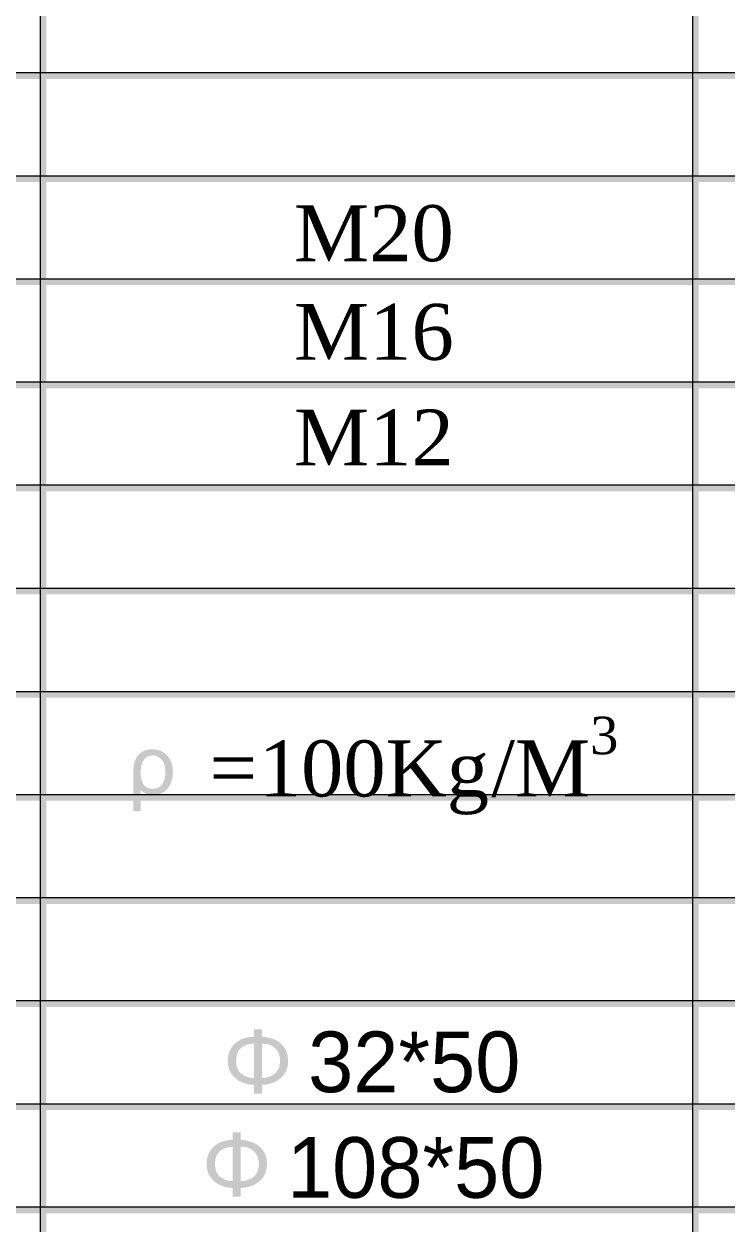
# Model space of a CAD drawing. Header units: millimetres. Extents: x 0 to 169, y 13 to 258.
# Drawn here: x 49 to 84.2, y 74.1 to 134.3 of the extents above; entities that cross this region are included whole.
import ezdxf

# ---------------------------------------------------------------- set-up
doc = ezdxf.new("R2010")
doc.units = ezdxf.units.MM

msp = doc.modelspace()

# ---------------------------------------------------------------- hatches: boundary and pattern name
h = msp.add_hatch(color=0)
h.dxf.hatch_style = 2
h.paths.add_polyline_path([(49.748722, 12.706615), (50.087385, 12.706615), (50.087385, 214.153309), (49.748722, 214.153309)])
h = msp.add_hatch(color=0)
h.dxf.hatch_style = 2
h.paths.add_polyline_path([(82.398306, 12.706615), (82.736969, 12.706615), (82.736969, 214.153309), (82.398306, 214.153309)])
h = msp.add_hatch(color=0)
h.dxf.hatch_style = 2
h.paths.add_polyline_path([(0.338667, 131.511587), (168.994667, 131.511587), (168.994667, 131.85025), (0.338667, 131.85025)])
h = msp.add_hatch(color=0)
h.dxf.hatch_style = 2
h.paths.add_polyline_path([(0.338667, 126.34692), (168.994667, 126.34692), (168.994667, 126.685583), (0.338667, 126.685583)])
h = msp.add_hatch(color=0)
h.dxf.hatch_style = 2
h.paths.add_polyline_path([(0.338667, 121.182253), (168.994667, 121.182253), (168.994667, 121.520917), (0.338667, 121.520917)])
h = msp.add_hatch(color=0)
h.dxf.hatch_style = 2
h.paths.add_polyline_path([(0.338667, 116.017587), (168.994667, 116.017587), (168.994667, 116.35625), (0.338667, 116.35625)])
h = msp.add_hatch(color=0)
h.dxf.hatch_style = 2
h.paths.add_polyline_path([(0.338667, 110.85292), (168.994667, 110.85292), (168.994667, 111.191583), (0.338667, 111.191583)])
h = msp.add_hatch(color=0)
h.dxf.hatch_style = 2
h.paths.add_polyline_path([(0.338667, 105.688253), (168.994667, 105.688253), (168.994667, 106.026917), (0.338667, 106.026917)])
h = msp.add_hatch(color=0)
h.dxf.hatch_style = 2
h.paths.add_polyline_path([(0.338667, 100.513003), (168.994667, 100.513003), (168.994667, 100.851677), (0.338667, 100.851677)])
h = msp.add_hatch(color=0)
h.paths.add_polyline_path([(54.432068, 94.843644), (54.432068, 96.706752), (54.446709, 97.000274), (54.491323, 97.252455), (54.566943, 97.463295), (54.674602, 97.632793), (54.812234, 97.763018), (54.977771, 97.856036), (55.172246, 97.911846), (55.396694, 97.93045), (55.616836, 97.909951), (55.81424, 97.849145), (55.988906, 97.749065), (56.140835, 97.610745), (56.263825, 97.441332), (56.351675, 97.247632), (56.404385, 97.03016), (56.421955, 96.789434), (56.404557, 96.54466), (56.353053, 96.323657), (56.268476, 96.127459), (56.151859, 95.957099), (56.008371, 95.816453), (55.843179, 95.716631), (55.657316, 95.657117), (55.451816, 95.637394), (55.256479, 95.653069), (55.08388, 95.700784), (54.934018, 95.781571), (54.806894, 95.896465), (54.806894, 94.843644)])
h.paths.add_polyline_path([(55.407719, 97.621769), (55.278442, 97.608419), (55.163117, 97.568715), (55.061228, 97.503172), (54.972259, 97.412307), (54.899912, 97.293538), (54.848235, 97.144279), (54.817229, 96.965048), (54.806894, 96.756361), (54.816368, 96.563091), (54.845479, 96.396693), (54.895261, 96.257167), (54.966747, 96.144512), (55.055802, 96.057696), (55.158294, 95.995684), (55.275255, 95.958477), (55.407719, 95.946075), (55.541216, 95.958649), (55.661278, 95.997062), (55.768937, 96.062347), (55.865227, 96.155536), (55.941622, 96.271292), (55.99683, 96.411852), (56.030334, 96.577216), (56.041616, 96.767385), (56.0293, 96.979173), (55.992696, 97.159437), (55.932321, 97.307663), (55.848691, 97.423332), (55.749558, 97.510148), (55.642674, 97.57216), (55.528555, 97.609367)])
h = msp.add_hatch(color=0)
h.dxf.hatch_style = 2
h.paths.add_polyline_path([(0.338667, 95.348337), (168.994667, 95.348337), (168.994667, 95.687011), (0.338667, 95.687011)])
h = msp.add_hatch(color=0)
h.dxf.hatch_style = 2
h.paths.add_polyline_path([(0.338667, 90.18367), (168.994667, 90.18367), (168.994667, 90.522344), (0.338667, 90.522344)])
h = msp.add_hatch(color=0)
h.dxf.hatch_style = 2
h.paths.add_polyline_path([(0.338667, 85.019003), (168.994667, 85.019003), (168.994667, 85.357656), (0.338667, 85.357656)])
h = msp.add_hatch(color=0)
h.paths.add_polyline_path([(60.476253, 83.905549), (60.878641, 83.905549), (60.878641, 83.530722), (61.175177, 83.492396), (61.436057, 83.418412), (61.660763, 83.308255), (61.84878, 83.161408), (61.997522, 82.985708), (62.104406, 82.789338), (62.168915, 82.572297), (62.190533, 82.334585), (62.166934, 82.068968), (62.096826, 81.834357), (61.981243, 81.630752), (61.821219, 81.458153), (61.625882, 81.315612), (61.403673, 81.210795), (61.154593, 81.144218), (60.878641, 81.116399), (60.878641, 80.675427), (60.476253, 80.675427), (60.476253, 81.116399), (60.193153, 81.147491), (59.939508, 81.216307), (59.715835, 81.323363), (59.522651, 81.469177), (59.364349, 81.645997), (59.252556, 81.846071), (59.186237, 82.069916), (59.164361, 82.318049), (59.173749, 82.480226), (59.202257, 82.635686), (59.250402, 82.783912), (59.318701, 82.924385), (59.402245, 83.053576), (59.503359, 83.168298), (59.621009, 83.26855), (59.754161, 83.354333), (59.904971, 83.424527), (60.075933, 83.477668), (60.266533, 83.513238), (60.476253, 83.530722)])
h.paths.add_polyline_path([(60.476253, 83.183457), (60.273682, 83.162786), (60.095915, 83.117311), (59.942953, 83.047031), (59.814795, 82.951946), (59.713509, 82.82887), (59.641162, 82.68254), (59.597754, 82.512438), (59.583285, 82.318049), (59.598874, 82.119697), (59.645985, 81.946667), (59.725137, 81.799476), (59.836844, 81.678639), (59.973183, 81.583727), (60.125543, 81.514652), (60.293405, 81.47245), (60.476253, 81.458153)])
h.paths.add_polyline_path([(60.878641, 81.458153), (61.078112, 81.478909), (61.254845, 81.524988), (61.408841, 81.596904), (61.540099, 81.695175), (61.645433, 81.818165), (61.721311, 81.963893), (61.767217, 82.132358), (61.782634, 82.323561), (61.768164, 82.504514), (61.724756, 82.667381), (61.652409, 82.812678), (61.551123, 82.940922), (61.422018, 83.046256), (61.266558, 83.122134), (61.08526, 83.16804), (60.878641, 83.183457)])
h = msp.add_hatch(color=0)
h.dxf.hatch_style = 2
h.paths.add_polyline_path([(0.338667, 79.854337), (168.994667, 79.854337), (168.994667, 80.193011), (0.338667, 80.193011)])
h = msp.add_hatch(color=0)
h.paths.add_polyline_path([(59.41792, 78.740882), (59.820307, 78.740882), (59.820307, 78.366056), (60.116844, 78.327729), (60.377724, 78.253745), (60.60243, 78.143589), (60.790446, 77.996741), (60.939188, 77.821041), (61.046072, 77.624671), (61.110582, 77.40763), (61.1322, 77.169918), (61.108601, 76.904302), (61.038493, 76.669691), (60.92291, 76.466085), (60.762885, 76.293486), (60.567549, 76.150945), (60.34534, 76.046128), (60.096259, 75.979552), (59.820307, 75.951733), (59.820307, 75.51076), (59.41792, 75.51076), (59.41792, 75.951733), (59.134819, 75.982825), (58.881174, 76.05164), (58.657501, 76.158697), (58.464318, 76.30451), (58.306016, 76.48133), (58.194222, 76.681404), (58.127904, 76.905249), (58.106028, 77.153382), (58.115416, 77.31556), (58.143924, 77.47102), (58.192069, 77.619245), (58.260368, 77.759719), (58.343912, 77.88891), (58.445025, 78.003632), (58.562675, 78.103884), (58.695828, 78.189667), (58.846637, 78.25986), (59.0176, 78.313001), (59.2082, 78.348572), (59.41792, 78.366056)])
h.paths.add_polyline_path([(59.41792, 78.01879), (59.215349, 77.998119), (59.037582, 77.952644), (58.884619, 77.882364), (58.756462, 77.78728), (58.655176, 77.664203), (58.582829, 77.517873), (58.539421, 77.347771), (58.524951, 77.153382), (58.54054, 76.955031), (58.587652, 76.782001), (58.666803, 76.634809), (58.77851, 76.513972), (58.91485, 76.41906), (59.067209, 76.349986), (59.235072, 76.307783), (59.41792, 76.293486)])
h.paths.add_polyline_path([(59.820307, 76.293486), (60.019778, 76.314243), (60.196512, 76.360321), (60.350507, 76.432237), (60.481766, 76.530509), (60.587099, 76.653499), (60.662978, 76.799226), (60.708884, 76.967691), (60.7243, 77.158894), (60.709831, 77.339848), (60.666423, 77.502715), (60.594076, 77.648012), (60.49279, 77.776255), (60.363685, 77.881589), (60.208225, 77.957467), (60.026927, 78.003373), (59.820307, 78.01879)])
h = msp.add_hatch(color=0)
h.dxf.hatch_style = 2
h.paths.add_polyline_path([(0.338667, 74.68967), (168.994667, 74.68967), (168.994667, 75.028344), (0.338667, 75.028344)])

# ---------------------------------------------------------------- linework, layer by layer
at = {"color": 0, "lineweight": 0}
for points in [[(49.769889, 214.132142), (49.769889, 12.727781)], [(82.419472, 214.132142), (82.419472, 12.727781)], [(0.359833, 131.829087), (168.9735, 131.829087)], [(0.359833, 126.66442), (168.9735, 126.66442)], [(0.359833, 121.499753), (168.9735, 121.499753)], [(0.359833, 116.335087), (168.9735, 116.335087)], [(0.359833, 111.17042), (168.9735, 111.17042)], [(0.359833, 106.005753), (168.9735, 106.005753)], [(0.359833, 100.830503), (168.9735, 100.830503)], [(0.359833, 95.665837), (168.9735, 95.665837)], [(0.359833, 90.50117), (168.9735, 90.50117)], [(0.359833, 85.336503), (168.9735, 85.336503)], [(0.359833, 80.171837), (168.9735, 80.171837)], [(0.359833, 75.00717), (168.9735, 75.00717)]]:
    msp.add_lwpolyline(points, dxfattribs=at)

# ---------------------------------------------------------------- texts
at = {"color": 0, "attachment_point": 1}
for s, insert, char_height in [('{\\fTimes New Roman|b0|i0|c0;M20}', (62.484, 125.180637), 2.802467), ('{\\fTimes New Roman|b0|i0|c0;M16}', (62.484, 120.241748), 2.802467), ('{\\fTimes New Roman|b0|i0|c0;M12}', (62.484, 114.950081), 2.802467), ('{\\fTimes New Roman|b0|i0|c0;3}', (77.300667, 99.561379), 1.877653), ('{\\fTimes New Roman|b0|i0|c0;100Kg}', (60.720111, 98.369526), 2.802467), ('{\\fTimes New Roman|b0|i0|c0;/M}', (72.361778, 98.369526), 2.802467), ('{\\fTimes New Roman|b0|i0|c0;=}', (58.250667, 98.369526), 2.802467), ('{\\fËÎÌå|b0|i0|c0;32*50}', (63.189556, 83.789926), 3.039533), ('{\\fËÎÌå|b0|i0|c0;108*50}', (62.131222, 78.498259), 3.039533)]:
    msp.add_mtext(s, dxfattribs=dict(at, insert=insert, char_height=char_height))

doc.saveas('drawing.dxf')
